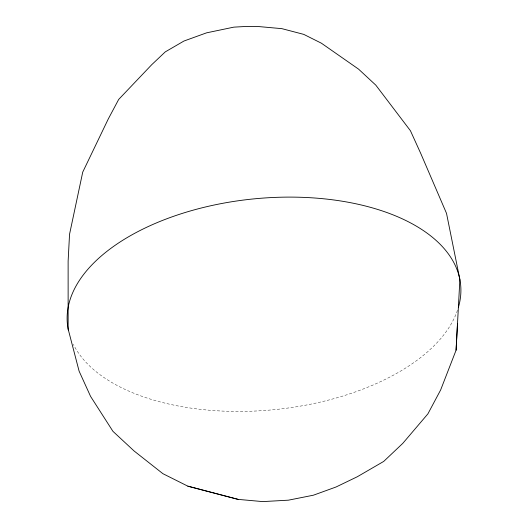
<?xml version="1.0" encoding="UTF-8"?>
<svg xmlns="http://www.w3.org/2000/svg" width="528" height="528" viewBox="0 0 528 528"><rect width="100%" height="100%" fill="white"/><g stroke="black" fill="none" stroke-linecap="round" stroke-linejoin="round"><path stroke-width="0.4" stroke-dasharray="2.64 1.98" d="M457.479 310.279A197.591 105.877 -5.7 0 1 270.422 410.012A197.591 105.877 -5.7 0 1 73.333 344.296"/><path stroke-width="0.79" d="M456.073 350.216L459.875 279.523L446.51 213.338L420.71 153.358L410.421 130.713L375.83 85.166L358.565 69.135L321.407 43.21L303.765 34.379L281.879 28.657L257.261 26.433L247.13 26.4L233.838 27.139L206.567 32.842L183.949 41.032L165.264 51.883L151.78 64.647L118.675 99.442L108.273 118.972L82.731 172.115L69.544 234.267L68.125 261.149L68.138 329.023L79.101 371.144L90.578 396.396L112.952 431.35L134.099 450.985L162.888 473.675L187.843 486.169L238.095 499.376L262.72 501.6L288.413 500.174L313.414 495.198L336.032 487.001L357.284 476.758L383.711 461.419L402.778 443.368L427.898 413.866L440.649 389.948L456.073 350.216L457.492 323.334M187.843 486.169L238.095 499.376M68.462 330.561A197.591 105.877 -5.7 0 1 268.178 197.749A197.591 105.877 -5.7 0 1 458.403 307.355"/></g></svg>
